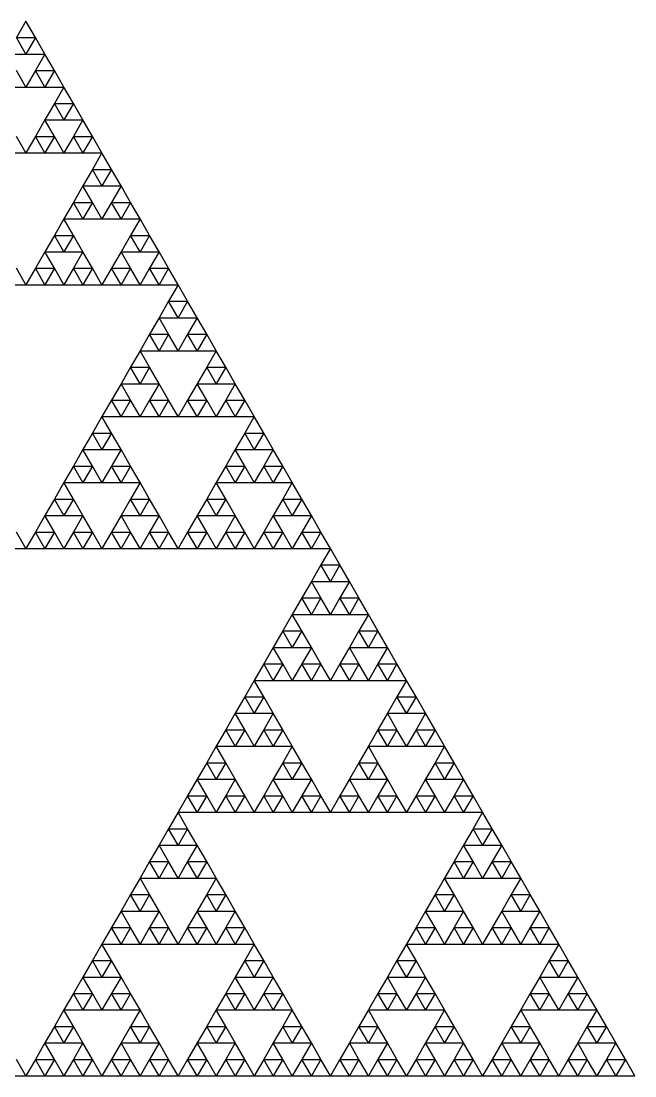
# Model space of a CAD drawing. Header units: metres. Extents: x -50 to 50, y -29 to 58.
# Drawn here: x -18.8 to -12.5, y -7.22 to 3.61 of the extents above; entities that cross this region are included whole.
import ezdxf

# ---------------------------------------------------------------- set-up
doc = ezdxf.new("R2010")
doc.units = ezdxf.units.M

msp = doc.modelspace()

# ---------------------------------------------------------------- linework, layer by layer
for p, q in [((-18.75, 3.60842), (-18.8477, 3.43928)), ((-18.6523, 3.43928), (-18.75, 3.60842)), ((-18.75, 3.27014), (-18.8477, 3.43928)), ((-18.8477, 3.43928), (-18.6523, 3.43928)), ((-18.6523, 3.43928), (-18.75, 3.27014)), ((-18.5547, 3.27014), (-18.6523, 3.43928)), ((-18.9453, 3.27014), (-18.75, 3.27014)), ((-18.75, 3.27014), (-18.5547, 3.27014)), ((-18.5547, 3.27014), (-18.6523, 3.10099)), ((-18.457, 3.10099), (-18.5547, 3.27014)), ((-18.75, 2.93185), (-18.8477, 3.10099)), ((-18.6523, 3.10099), (-18.75, 2.93185)), ((-18.5547, 2.93185), (-18.6523, 3.10099)), ((-18.6523, 3.10099), (-18.457, 3.10099)), ((-18.457, 3.10099), (-18.5547, 2.93185)), ((-18.3594, 2.93185), (-18.457, 3.10099)), ((-18.9453, 2.93185), (-18.75, 2.93185)), ((-18.75, 2.93185), (-18.5547, 2.93185)), ((-18.5547, 2.93185), (-18.3594, 2.93185)), ((-18.3594, 2.93185), (-18.457, 2.76271)), ((-18.2617, 2.76271), (-18.3594, 2.93185)), ((-18.457, 2.76271), (-18.5547, 2.59356)), ((-18.3594, 2.59356), (-18.457, 2.76271)), ((-18.457, 2.76271), (-18.2617, 2.76271)), ((-18.2617, 2.76271), (-18.3594, 2.59356)), ((-18.1641, 2.59356), (-18.2617, 2.76271)), ((-18.5547, 2.59356), (-18.6523, 2.42442)), ((-18.457, 2.42442), (-18.5547, 2.59356)), ((-18.5547, 2.59356), (-18.3594, 2.59356)), ((-18.3594, 2.59356), (-18.1641, 2.59356)), ((-18.1641, 2.59356), (-18.2617, 2.42442)), ((-18.0664, 2.42442), (-18.1641, 2.59356)), ((-18.75, 2.25527), (-18.8477, 2.42442)), ((-18.6523, 2.42442), (-18.75, 2.25527)), ((-18.5547, 2.25527), (-18.6523, 2.42442)), ((-18.6523, 2.42442), (-18.457, 2.42442)), ((-18.457, 2.42442), (-18.5547, 2.25527)), ((-18.3594, 2.25527), (-18.457, 2.42442)), ((-18.2617, 2.42442), (-18.3594, 2.25527)), ((-18.1641, 2.25527), (-18.2617, 2.42442)), ((-18.2617, 2.42442), (-18.0664, 2.42442)), ((-18.0664, 2.42442), (-18.1641, 2.25527)), ((-17.9688, 2.25527), (-18.0664, 2.42442)), ((-18.9453, 2.25527), (-18.75, 2.25527)), ((-18.75, 2.25527), (-18.5547, 2.25527)), ((-18.5547, 2.25527), (-18.3594, 2.25527)), ((-18.3594, 2.25527), (-18.1641, 2.25527)), ((-18.1641, 2.25527), (-17.9688, 2.25527)), ((-17.9688, 2.25526), (-18.0664, 2.08612)), ((-17.8711, 2.08612), (-17.9688, 2.25526)), ((-18.0664, 2.08612), (-18.1641, 1.91697)), ((-17.9688, 1.91697), (-18.0664, 2.08612)), ((-18.0664, 2.08612), (-17.8711, 2.08612)), ((-17.8711, 2.08612), (-17.9688, 1.91697)), ((-17.7734, 1.91697), (-17.8711, 2.08612)), ((-18.1641, 1.91697), (-18.2617, 1.74783)), ((-18.0664, 1.74783), (-18.1641, 1.91697)), ((-18.1641, 1.91697), (-17.9688, 1.91697)), ((-17.9688, 1.91697), (-17.7734, 1.91697)), ((-17.7734, 1.91697), (-17.8711, 1.74783)), ((-17.6758, 1.74783), (-17.7734, 1.91697)), ((-18.2617, 1.74783), (-18.3594, 1.57868)), ((-18.1641, 1.57868), (-18.2617, 1.74783)), ((-18.2617, 1.74783), (-18.0664, 1.74783)), ((-18.0664, 1.74783), (-18.1641, 1.57868)), ((-17.9688, 1.57868), (-18.0664, 1.74783)), ((-17.8711, 1.74783), (-17.9688, 1.57868)), ((-17.7734, 1.57868), (-17.8711, 1.74783)), ((-17.8711, 1.74783), (-17.6758, 1.74783)), ((-17.6758, 1.74783), (-17.7734, 1.57868)), ((-17.5781, 1.57868), (-17.6758, 1.74783)), ((-18.3594, 1.57868), (-18.457, 1.40954)), ((-18.2617, 1.40954), (-18.3594, 1.57868)), ((-18.3594, 1.57868), (-18.1641, 1.57868)), ((-18.1641, 1.57868), (-17.9688, 1.57868)), ((-17.9688, 1.57868), (-17.7734, 1.57868)), ((-17.7734, 1.57868), (-17.5781, 1.57868)), ((-17.5781, 1.57868), (-17.6758, 1.40954)), ((-17.4805, 1.40954), (-17.5781, 1.57868)), ((-18.457, 1.40954), (-18.5547, 1.2404)), ((-18.3594, 1.2404), (-18.457, 1.40954)), ((-18.457, 1.40954), (-18.2617, 1.40954)), ((-18.2617, 1.40954), (-18.3594, 1.2404)), ((-18.1641, 1.2404), (-18.2617, 1.40954)), ((-17.6758, 1.40954), (-17.7734, 1.2404)), ((-17.5781, 1.2404), (-17.6758, 1.40954)), ((-17.6758, 1.40954), (-17.4805, 1.40954)), ((-17.4805, 1.40954), (-17.5781, 1.2404)), ((-17.3828, 1.2404), (-17.4805, 1.40954)), ((-18.5547, 1.2404), (-18.6523, 1.07125)), ((-18.457, 1.07125), (-18.5547, 1.2404)), ((-18.5547, 1.2404), (-18.3594, 1.2404)), ((-18.3594, 1.2404), (-18.1641, 1.2404)), ((-18.1641, 1.2404), (-18.2617, 1.07125)), ((-18.0664, 1.07125), (-18.1641, 1.2404)), ((-17.7734, 1.2404), (-17.8711, 1.07125)), ((-17.6758, 1.07125), (-17.7734, 1.2404)), ((-17.7734, 1.2404), (-17.5781, 1.2404)), ((-17.5781, 1.2404), (-17.3828, 1.2404)), ((-17.3828, 1.2404), (-17.4805, 1.07125)), ((-17.2852, 1.07125), (-17.3828, 1.2404)), ((-18.75, 0.90211), (-18.8477, 1.07125)), ((-18.6523, 1.07125), (-18.75, 0.90211)), ((-18.5547, 0.90211), (-18.6523, 1.07125)), ((-18.6523, 1.07125), (-18.457, 1.07125)), ((-18.457, 1.07125), (-18.5547, 0.90211)), ((-18.3594, 0.90211), (-18.457, 1.07125)), ((-18.2617, 1.07125), (-18.3594, 0.90211)), ((-18.1641, 0.90211), (-18.2617, 1.07125)), ((-18.2617, 1.07125), (-18.0664, 1.07125)), ((-18.0664, 1.07125), (-18.1641, 0.90211)), ((-17.9688, 0.90211), (-18.0664, 1.07125)), ((-17.8711, 1.07125), (-17.9688, 0.90211)), ((-17.7734, 0.90211), (-17.8711, 1.07125)), ((-17.8711, 1.07125), (-17.6758, 1.07125)), ((-17.6758, 1.07125), (-17.7734, 0.90211)), ((-17.5781, 0.90211), (-17.6758, 1.07125)), ((-17.4805, 1.07125), (-17.5781, 0.90211)), ((-17.3828, 0.90211), (-17.4805, 1.07125)), ((-17.4805, 1.07125), (-17.2852, 1.07125)), ((-17.2852, 1.07125), (-17.3828, 0.90211)), ((-17.1875, 0.90211), (-17.2852, 1.07125)), ((-18.9453, 0.90211), (-18.75, 0.90211)), ((-18.75, 0.90211), (-18.5547, 0.90211)), ((-18.5547, 0.90211), (-18.3594, 0.90211)), ((-18.3594, 0.90211), (-18.1641, 0.90211)), ((-18.1641, 0.90211), (-17.9688, 0.90211)), ((-17.9688, 0.90211), (-17.7734, 0.90211)), ((-17.7734, 0.90211), (-17.5781, 0.90211)), ((-17.5781, 0.90211), (-17.3828, 0.90211)), ((-17.3828, 0.90211), (-17.1875, 0.90211)), ((-17.1875, 0.90209), (-17.2852, 0.73295)), ((-17.0898, 0.73295), (-17.1875, 0.90209)), ((-17.2852, 0.73295), (-17.3828, 0.56381)), ((-17.1875, 0.56381), (-17.2852, 0.73295)), ((-17.2852, 0.73295), (-17.0898, 0.73295)), ((-17.0898, 0.73295), (-17.1875, 0.56381)), ((-16.9922, 0.56381), (-17.0898, 0.73295)), ((-17.3828, 0.56381), (-17.4805, 0.39466)), ((-17.2852, 0.39466), (-17.3828, 0.56381)), ((-17.3828, 0.56381), (-17.1875, 0.56381)), ((-17.1875, 0.56381), (-16.9922, 0.56381)), ((-16.9922, 0.56381), (-17.0898, 0.39466)), ((-16.8945, 0.39466), (-16.9922, 0.56381)), ((-17.4805, 0.39466), (-17.5781, 0.22552)), ((-17.3828, 0.22552), (-17.4805, 0.39466)), ((-17.4805, 0.39466), (-17.2852, 0.39466)), ((-17.2852, 0.39466), (-17.3828, 0.22552)), ((-17.1875, 0.22552), (-17.2852, 0.39466)), ((-17.0898, 0.39466), (-17.1875, 0.22552)), ((-16.9922, 0.22552), (-17.0898, 0.39466)), ((-17.0898, 0.39466), (-16.8945, 0.39466)), ((-16.8945, 0.39466), (-16.9922, 0.22552)), ((-16.7969, 0.22552), (-16.8945, 0.39466)), ((-17.5781, 0.22552), (-17.6758, 0.05638)), ((-17.4805, 0.05638), (-17.5781, 0.22552)), ((-17.5781, 0.22552), (-17.3828, 0.22552)), ((-17.3828, 0.22552), (-17.1875, 0.22552)), ((-17.1875, 0.22552), (-16.9922, 0.22552)), ((-16.9922, 0.22552), (-16.7969, 0.22552)), ((-16.7969, 0.22552), (-16.8945, 0.05638)), ((-16.6992, 0.05638), (-16.7969, 0.22552)), ((-17.6758, 0.05638), (-17.7734, -0.11277)), ((-17.5781, -0.11277), (-17.6758, 0.05638)), ((-17.6758, 0.05638), (-17.4805, 0.05638)), ((-17.4805, 0.05638), (-17.5781, -0.11277)), ((-17.3828, -0.11277), (-17.4805, 0.05638)), ((-16.8945, 0.05638), (-16.9922, -0.11277)), ((-16.7969, -0.11277), (-16.8945, 0.05638)), ((-16.8945, 0.05638), (-16.6992, 0.05638)), ((-16.6992, 0.05638), (-16.7969, -0.11277)), ((-16.6016, -0.11277), (-16.6992, 0.05638)), ((-17.7734, -0.11277), (-17.8711, -0.28191)), ((-17.6758, -0.28191), (-17.7734, -0.11277)), ((-17.7734, -0.11277), (-17.5781, -0.11277)), ((-17.5781, -0.11277), (-17.3828, -0.11277)), ((-17.3828, -0.11277), (-17.4805, -0.28191)), ((-17.2852, -0.28191), (-17.3828, -0.11277)), ((-16.9922, -0.11277), (-17.0898, -0.28191)), ((-16.8945, -0.28191), (-16.9922, -0.11277)), ((-16.9922, -0.11277), (-16.7969, -0.11277)), ((-16.7969, -0.11277), (-16.6016, -0.11277)), ((-16.6016, -0.11277), (-16.6992, -0.28191)), ((-16.5039, -0.28191), (-16.6016, -0.11277)), ((-17.8711, -0.28191), (-17.9688, -0.45105)), ((-17.7734, -0.45105), (-17.8711, -0.28191)), ((-17.8711, -0.28191), (-17.6758, -0.28191)), ((-17.6758, -0.28191), (-17.7734, -0.45105)), ((-17.5781, -0.45105), (-17.6758, -0.28191)), ((-17.4805, -0.28191), (-17.5781, -0.45105)), ((-17.3828, -0.45105), (-17.4805, -0.28191)), ((-17.4805, -0.28191), (-17.2852, -0.28191)), ((-17.2852, -0.28191), (-17.3828, -0.45105)), ((-17.1875, -0.45105), (-17.2852, -0.28191)), ((-17.0898, -0.28191), (-17.1875, -0.45105)), ((-16.9922, -0.45105), (-17.0898, -0.28191)), ((-17.0898, -0.28191), (-16.8945, -0.28191)), ((-16.8945, -0.28191), (-16.9922, -0.45105)), ((-16.7969, -0.45105), (-16.8945, -0.28191)), ((-16.6992, -0.28191), (-16.7969, -0.45105)), ((-16.6016, -0.45105), (-16.6992, -0.28191)), ((-16.6992, -0.28191), (-16.5039, -0.28191)), ((-16.5039, -0.28191), (-16.6016, -0.45105)), ((-16.4062, -0.45105), (-16.5039, -0.28191)), ((-17.9688, -0.45107), (-18.0664, -0.62021)), ((-17.9688, -0.45105), (-17.7734, -0.45105)), ((-17.8711, -0.62021), (-17.9688, -0.45107)), ((-17.7734, -0.45105), (-17.5781, -0.45105)), ((-17.5781, -0.45105), (-17.3828, -0.45105)), ((-17.3828, -0.45105), (-17.1875, -0.45105)), ((-17.1875, -0.45105), (-16.9922, -0.45105)), ((-16.9922, -0.45105), (-16.7969, -0.45105)), ((-16.7969, -0.45105), (-16.6016, -0.45105)), ((-16.6016, -0.45105), (-16.4062, -0.45105)), ((-16.4062, -0.45107), (-16.5039, -0.62021)), ((-16.3086, -0.62021), (-16.4062, -0.45107)), ((-18.0664, -0.62021), (-18.1641, -0.78936)), ((-17.9688, -0.78936), (-18.0664, -0.62021)), ((-18.0664, -0.62021), (-17.8711, -0.62021)), ((-17.8711, -0.62021), (-17.9688, -0.78936)), ((-17.7734, -0.78936), (-17.8711, -0.62021)), ((-16.5039, -0.62021), (-16.6016, -0.78936)), ((-16.4062, -0.78936), (-16.5039, -0.62021)), ((-16.5039, -0.62021), (-16.3086, -0.62021)), ((-16.3086, -0.62021), (-16.4062, -0.78936)), ((-16.2109, -0.78936), (-16.3086, -0.62021)), ((-18.1641, -0.78936), (-18.2617, -0.9585)), ((-18.0664, -0.9585), (-18.1641, -0.78936)), ((-18.1641, -0.78936), (-17.9688, -0.78936)), ((-17.9688, -0.78936), (-17.7734, -0.78936)), ((-17.7734, -0.78936), (-17.8711, -0.9585)), ((-17.6758, -0.9585), (-17.7734, -0.78936)), ((-16.6016, -0.78936), (-16.6992, -0.9585)), ((-16.5039, -0.9585), (-16.6016, -0.78936)), ((-16.6016, -0.78936), (-16.4062, -0.78936)), ((-16.4062, -0.78936), (-16.2109, -0.78936)), ((-16.2109, -0.78936), (-16.3086, -0.9585)), ((-16.1133, -0.9585), (-16.2109, -0.78936)), ((-18.2617, -0.9585), (-18.3594, -1.12765)), ((-18.1641, -1.12765), (-18.2617, -0.9585)), ((-18.2617, -0.9585), (-18.0664, -0.9585)), ((-18.0664, -0.9585), (-18.1641, -1.12765)), ((-17.9688, -1.12765), (-18.0664, -0.9585)), ((-17.8711, -0.9585), (-17.9688, -1.12765)), ((-17.7734, -1.12765), (-17.8711, -0.9585)), ((-17.8711, -0.9585), (-17.6758, -0.9585)), ((-17.6758, -0.9585), (-17.7734, -1.12765)), ((-17.5781, -1.12765), (-17.6758, -0.9585)), ((-16.6992, -0.9585), (-16.7969, -1.12765)), ((-16.6016, -1.12765), (-16.6992, -0.9585)), ((-16.6992, -0.9585), (-16.5039, -0.9585)), ((-16.5039, -0.9585), (-16.6016, -1.12765)), ((-16.4062, -1.12765), (-16.5039, -0.9585)), ((-16.3086, -0.9585), (-16.4062, -1.12765)), ((-16.2109, -1.12765), (-16.3086, -0.9585)), ((-16.3086, -0.9585), (-16.1133, -0.9585)), ((-16.1133, -0.9585), (-16.2109, -1.12765)), ((-16.0156, -1.12765), (-16.1133, -0.9585)), ((-18.3594, -1.12765), (-18.457, -1.29679)), ((-18.2617, -1.29679), (-18.3594, -1.12765)), ((-18.3594, -1.12765), (-18.1641, -1.12765)), ((-18.1641, -1.12765), (-17.9688, -1.12765)), ((-17.9688, -1.12765), (-17.7734, -1.12765)), ((-17.7734, -1.12765), (-17.5781, -1.12765)), ((-17.5781, -1.12765), (-17.6758, -1.29679)), ((-17.4805, -1.29679), (-17.5781, -1.12765)), ((-16.7969, -1.12765), (-16.8945, -1.29679)), ((-16.6992, -1.29679), (-16.7969, -1.12765)), ((-16.7969, -1.12765), (-16.6016, -1.12765)), ((-16.6016, -1.12765), (-16.4062, -1.12765)), ((-16.4062, -1.12765), (-16.2109, -1.12765)), ((-16.2109, -1.12765), (-16.0156, -1.12765)), ((-16.0156, -1.12765), (-16.1133, -1.29679)), ((-15.918, -1.29679), (-16.0156, -1.12765)), ((-18.457, -1.29679), (-18.5547, -1.46593)), ((-18.3594, -1.46593), (-18.457, -1.29679)), ((-18.457, -1.29679), (-18.2617, -1.29679)), ((-18.2617, -1.29679), (-18.3594, -1.46593)), ((-18.1641, -1.46593), (-18.2617, -1.29679)), ((-17.6758, -1.29679), (-17.7734, -1.46593)), ((-17.5781, -1.46593), (-17.6758, -1.29679)), ((-17.6758, -1.29679), (-17.4805, -1.29679)), ((-17.4805, -1.29679), (-17.5781, -1.46593)), ((-17.3828, -1.46593), (-17.4805, -1.29679)), ((-16.8945, -1.29679), (-16.9922, -1.46593)), ((-16.7969, -1.46593), (-16.8945, -1.29679)), ((-16.8945, -1.29679), (-16.6992, -1.29679)), ((-16.6992, -1.29679), (-16.7969, -1.46593)), ((-16.6016, -1.46593), (-16.6992, -1.29679)), ((-16.1133, -1.29679), (-16.2109, -1.46593)), ((-16.0156, -1.46593), (-16.1133, -1.29679)), ((-16.1133, -1.29679), (-15.918, -1.29679)), ((-15.918, -1.29679), (-16.0156, -1.46593)), ((-15.8203, -1.46593), (-15.918, -1.29679)), ((-18.5547, -1.46593), (-18.6523, -1.63508)), ((-18.457, -1.63508), (-18.5547, -1.46593)), ((-18.5547, -1.46593), (-18.3594, -1.46593)), ((-18.3594, -1.46593), (-18.1641, -1.46593)), ((-18.1641, -1.46593), (-18.2617, -1.63508)), ((-18.0664, -1.63508), (-18.1641, -1.46593)), ((-17.7734, -1.46593), (-17.8711, -1.63508)), ((-17.6758, -1.63508), (-17.7734, -1.46593)), ((-17.7734, -1.46593), (-17.5781, -1.46593)), ((-17.5781, -1.46593), (-17.3828, -1.46593)), ((-17.3828, -1.46593), (-17.4805, -1.63508)), ((-17.2852, -1.63508), (-17.3828, -1.46593)), ((-16.9922, -1.46593), (-17.0898, -1.63508)), ((-16.8945, -1.63508), (-16.9922, -1.46593)), ((-16.9922, -1.46593), (-16.7969, -1.46593)), ((-16.7969, -1.46593), (-16.6016, -1.46593)), ((-16.6016, -1.46593), (-16.6992, -1.63508)), ((-16.5039, -1.63508), (-16.6016, -1.46593)), ((-16.2109, -1.46593), (-16.3086, -1.63508)), ((-16.1133, -1.63508), (-16.2109, -1.46593)), ((-16.2109, -1.46593), (-16.0156, -1.46593)), ((-16.0156, -1.46593), (-15.8203, -1.46593)), ((-15.8203, -1.46593), (-15.918, -1.63508)), ((-15.7227, -1.63508), (-15.8203, -1.46593)), ((-18.75, -1.80422), (-18.8477, -1.63508)), ((-18.6523, -1.63508), (-18.75, -1.80422)), ((-18.5547, -1.80422), (-18.6523, -1.63508)), ((-18.6523, -1.63508), (-18.457, -1.63508)), ((-18.457, -1.63508), (-18.5547, -1.80422)), ((-18.3594, -1.80422), (-18.457, -1.63508)), ((-18.2617, -1.63508), (-18.3594, -1.80422)), ((-18.1641, -1.80422), (-18.2617, -1.63508)), ((-18.2617, -1.63508), (-18.0664, -1.63508)), ((-18.0664, -1.63508), (-18.1641, -1.80422)), ((-17.9688, -1.80422), (-18.0664, -1.63508)), ((-17.8711, -1.63508), (-17.9688, -1.80422)), ((-17.7734, -1.80422), (-17.8711, -1.63508)), ((-17.8711, -1.63508), (-17.6758, -1.63508)), ((-17.6758, -1.63508), (-17.7734, -1.80422)), ((-17.5781, -1.80422), (-17.6758, -1.63508)), ((-17.4805, -1.63508), (-17.5781, -1.80422)), ((-17.3828, -1.80422), (-17.4805, -1.63508)), ((-17.4805, -1.63508), (-17.2852, -1.63508)), ((-17.2852, -1.63508), (-17.3828, -1.80422)), ((-17.1875, -1.80422), (-17.2852, -1.63508)), ((-17.0898, -1.63508), (-17.1875, -1.80422)), ((-16.9922, -1.80422), (-17.0898, -1.63508)), ((-17.0898, -1.63508), (-16.8945, -1.63508)), ((-16.8945, -1.63508), (-16.9922, -1.80422)), ((-16.7969, -1.80422), (-16.8945, -1.63508)), ((-16.6992, -1.63508), (-16.7969, -1.80422)), ((-16.6016, -1.80422), (-16.6992, -1.63508)), ((-16.6992, -1.63508), (-16.5039, -1.63508)), ((-16.5039, -1.63508), (-16.6016, -1.80422)), ((-16.4062, -1.80422), (-16.5039, -1.63508)), ((-16.3086, -1.63508), (-16.4062, -1.80422)), ((-16.2109, -1.80422), (-16.3086, -1.63508)), ((-16.3086, -1.63508), (-16.1133, -1.63508)), ((-16.1133, -1.63508), (-16.2109, -1.80422)), ((-16.0156, -1.80422), (-16.1133, -1.63508)), ((-15.918, -1.63508), (-16.0156, -1.80422)), ((-15.8203, -1.80422), (-15.918, -1.63508)), ((-15.918, -1.63508), (-15.7227, -1.63508)), ((-15.7227, -1.63508), (-15.8203, -1.80422)), ((-15.625, -1.80422), (-15.7227, -1.63508)), ((-18.9453, -1.80422), (-18.75, -1.80422)), ((-18.75, -1.80422), (-18.5547, -1.80422)), ((-18.5547, -1.80422), (-18.3594, -1.80422)), ((-18.3594, -1.80422), (-18.1641, -1.80422)), ((-18.1641, -1.80422), (-17.9688, -1.80422)), ((-17.9688, -1.80422), (-17.7734, -1.80422)), ((-17.7734, -1.80422), (-17.5781, -1.80422)), ((-17.5781, -1.80422), (-17.3828, -1.80422)), ((-17.3828, -1.80422), (-17.1875, -1.80422)), ((-17.1875, -1.80422), (-16.9922, -1.80422)), ((-16.9922, -1.80422), (-16.7969, -1.80422)), ((-16.7969, -1.80422), (-16.6016, -1.80422)), ((-16.6016, -1.80422), (-16.4062, -1.80422)), ((-16.4062, -1.80422), (-16.2109, -1.80422)), ((-16.2109, -1.80422), (-16.0156, -1.80422)), ((-16.0156, -1.80422), (-15.8203, -1.80422)), ((-15.8203, -1.80422), (-15.625, -1.80422)), ((-15.625, -1.80424), (-15.7227, -1.97338)), ((-15.5273, -1.97338), (-15.625, -1.80424)), ((-15.7227, -1.97338), (-15.8203, -2.14252)), ((-15.625, -2.14252), (-15.7227, -1.97338)), ((-15.7227, -1.97338), (-15.5273, -1.97338)), ((-15.5273, -1.97338), (-15.625, -2.14252)), ((-15.4297, -2.14252), (-15.5273, -1.97338)), ((-15.8203, -2.14252), (-15.918, -2.31167)), ((-15.7227, -2.31167), (-15.8203, -2.14252)), ((-15.8203, -2.14252), (-15.625, -2.14252)), ((-15.625, -2.14252), (-15.4297, -2.14252)), ((-15.4297, -2.14252), (-15.5273, -2.31167)), ((-15.332, -2.31167), (-15.4297, -2.14252)), ((-15.918, -2.31167), (-16.0156, -2.48081)), ((-15.8203, -2.48081), (-15.918, -2.31167)), ((-15.918, -2.31167), (-15.7227, -2.31167)), ((-15.7227, -2.31167), (-15.8203, -2.48081)), ((-15.625, -2.48081), (-15.7227, -2.31167)), ((-15.5273, -2.31167), (-15.625, -2.48081)), ((-15.4297, -2.48081), (-15.5273, -2.31167)), ((-15.5273, -2.31167), (-15.332, -2.31167)), ((-15.332, -2.31167), (-15.4297, -2.48081)), ((-15.2344, -2.48081), (-15.332, -2.31167)), ((-16.0156, -2.48081), (-16.1133, -2.64995)), ((-15.918, -2.64995), (-16.0156, -2.48081)), ((-16.0156, -2.48081), (-15.8203, -2.48081)), ((-15.8203, -2.48081), (-15.625, -2.48081)), ((-15.625, -2.48081), (-15.4297, -2.48081)), ((-15.4297, -2.48081), (-15.2344, -2.48081)), ((-15.2344, -2.48081), (-15.332, -2.64995)), ((-15.1367, -2.64995), (-15.2344, -2.48081)), ((-16.1133, -2.64995), (-16.2109, -2.8191)), ((-16.0156, -2.8191), (-16.1133, -2.64995)), ((-16.1133, -2.64995), (-15.918, -2.64995)), ((-15.918, -2.64995), (-16.0156, -2.8191)), ((-15.8203, -2.8191), (-15.918, -2.64995)), ((-15.332, -2.64995), (-15.4297, -2.8191)), ((-15.2344, -2.8191), (-15.332, -2.64995)), ((-15.332, -2.64995), (-15.1367, -2.64995)), ((-15.1367, -2.64995), (-15.2344, -2.8191)), ((-15.0391, -2.8191), (-15.1367, -2.64995)), ((-16.2109, -2.8191), (-16.3086, -2.98824)), ((-16.1133, -2.98824), (-16.2109, -2.8191)), ((-16.2109, -2.8191), (-16.0156, -2.8191)), ((-16.0156, -2.8191), (-15.8203, -2.8191)), ((-15.8203, -2.8191), (-15.918, -2.98824)), ((-15.7227, -2.98824), (-15.8203, -2.8191)), ((-15.4297, -2.8191), (-15.5273, -2.98824)), ((-15.332, -2.98824), (-15.4297, -2.8191)), ((-15.4297, -2.8191), (-15.2344, -2.8191)), ((-15.2344, -2.8191), (-15.0391, -2.8191)), ((-15.0391, -2.8191), (-15.1367, -2.98824)), ((-14.9414, -2.98824), (-15.0391, -2.8191)), ((-16.3086, -2.98824), (-16.4062, -3.15738)), ((-16.2109, -3.15738), (-16.3086, -2.98824)), ((-16.3086, -2.98824), (-16.1133, -2.98824)), ((-16.1133, -2.98824), (-16.2109, -3.15738)), ((-16.0156, -3.15738), (-16.1133, -2.98824)), ((-15.918, -2.98824), (-16.0156, -3.15738)), ((-15.8203, -3.15738), (-15.918, -2.98824)), ((-15.918, -2.98824), (-15.7227, -2.98824)), ((-15.7227, -2.98824), (-15.8203, -3.15738)), ((-15.625, -3.15738), (-15.7227, -2.98824)), ((-15.5273, -2.98824), (-15.625, -3.15738)), ((-15.4297, -3.15738), (-15.5273, -2.98824)), ((-15.5273, -2.98824), (-15.332, -2.98824)), ((-15.332, -2.98824), (-15.4297, -3.15738)), ((-15.2344, -3.15738), (-15.332, -2.98824)), ((-15.1367, -2.98824), (-15.2344, -3.15738)), ((-15.0391, -3.15738), (-15.1367, -2.98824)), ((-15.1367, -2.98824), (-14.9414, -2.98824)), ((-14.9414, -2.98824), (-15.0391, -3.15738)), ((-14.8438, -3.15738), (-14.9414, -2.98824)), ((-16.4062, -3.1574), (-16.5039, -3.32654)), ((-16.4062, -3.15738), (-16.2109, -3.15738)), ((-16.3086, -3.32654), (-16.4062, -3.1574)), ((-16.2109, -3.15738), (-16.0156, -3.15738)), ((-16.0156, -3.15738), (-15.8203, -3.15738)), ((-15.8203, -3.15738), (-15.625, -3.15738)), ((-15.625, -3.15738), (-15.4297, -3.15738)), ((-15.4297, -3.15738), (-15.2344, -3.15738)), ((-15.2344, -3.15738), (-15.0391, -3.15738)), ((-15.0391, -3.15738), (-14.8438, -3.15738)), ((-14.8438, -3.1574), (-14.9414, -3.32654)), ((-14.7461, -3.32654), (-14.8438, -3.1574)), ((-16.5039, -3.32654), (-16.6016, -3.49569)), ((-16.4062, -3.49569), (-16.5039, -3.32654)), ((-16.5039, -3.32654), (-16.3086, -3.32654)), ((-16.3086, -3.32654), (-16.4062, -3.49569)), ((-16.2109, -3.49569), (-16.3086, -3.32654)), ((-14.9414, -3.32654), (-15.0391, -3.49569)), ((-14.8438, -3.49569), (-14.9414, -3.32654)), ((-14.9414, -3.32654), (-14.7461, -3.32654)), ((-14.7461, -3.32654), (-14.8438, -3.49569)), ((-14.6484, -3.49569), (-14.7461, -3.32654)), ((-16.6016, -3.49569), (-16.6992, -3.66483)), ((-16.5039, -3.66483), (-16.6016, -3.49569)), ((-16.6016, -3.49569), (-16.4062, -3.49569)), ((-16.4062, -3.49569), (-16.2109, -3.49569)), ((-16.2109, -3.49569), (-16.3086, -3.66483)), ((-16.1133, -3.66483), (-16.2109, -3.49569)), ((-15.0391, -3.49569), (-15.1367, -3.66483)), ((-14.9414, -3.66483), (-15.0391, -3.49569)), ((-15.0391, -3.49569), (-14.8438, -3.49569)), ((-14.8438, -3.49569), (-14.6484, -3.49569)), ((-14.6484, -3.49569), (-14.7461, -3.66483)), ((-14.5508, -3.66483), (-14.6484, -3.49569)), ((-16.6992, -3.66483), (-16.7969, -3.83397)), ((-16.6016, -3.83397), (-16.6992, -3.66483)), ((-16.6992, -3.66483), (-16.5039, -3.66483)), ((-16.5039, -3.66483), (-16.6016, -3.83397)), ((-16.4062, -3.83397), (-16.5039, -3.66483)), ((-16.3086, -3.66483), (-16.4062, -3.83397)), ((-16.2109, -3.83397), (-16.3086, -3.66483)), ((-16.3086, -3.66483), (-16.1133, -3.66483)), ((-16.1133, -3.66483), (-16.2109, -3.83397)), ((-16.0156, -3.83397), (-16.1133, -3.66483)), ((-15.1367, -3.66483), (-15.2344, -3.83397)), ((-15.0391, -3.83397), (-15.1367, -3.66483)), ((-15.1367, -3.66483), (-14.9414, -3.66483)), ((-14.9414, -3.66483), (-15.0391, -3.83397)), ((-14.8438, -3.83397), (-14.9414, -3.66483)), ((-14.7461, -3.66483), (-14.8438, -3.83397)), ((-14.6484, -3.83397), (-14.7461, -3.66483)), ((-14.7461, -3.66483), (-14.5508, -3.66483)), ((-14.5508, -3.66483), (-14.6484, -3.83397)), ((-14.4531, -3.83397), (-14.5508, -3.66483)), ((-16.7969, -3.83397), (-16.8945, -4.00312)), ((-16.6992, -4.00312), (-16.7969, -3.83397)), ((-16.7969, -3.83397), (-16.6016, -3.83397)), ((-16.6016, -3.83397), (-16.4062, -3.83397)), ((-16.4062, -3.83397), (-16.2109, -3.83397)), ((-16.2109, -3.83397), (-16.0156, -3.83397)), ((-16.0156, -3.83397), (-16.1133, -4.00312)), ((-15.918, -4.00312), (-16.0156, -3.83397)), ((-15.2344, -3.83397), (-15.332, -4.00312)), ((-15.1367, -4.00312), (-15.2344, -3.83397)), ((-15.2344, -3.83397), (-15.0391, -3.83397)), ((-15.0391, -3.83397), (-14.8438, -3.83397)), ((-14.8438, -3.83397), (-14.6484, -3.83397)), ((-14.6484, -3.83397), (-14.4531, -3.83397)), ((-14.4531, -3.83397), (-14.5508, -4.00312)), ((-14.3555, -4.00312), (-14.4531, -3.83397)), ((-16.8945, -4.00312), (-16.9922, -4.17226)), ((-16.7969, -4.17226), (-16.8945, -4.00312)), ((-16.8945, -4.00312), (-16.6992, -4.00312)), ((-16.6992, -4.00312), (-16.7969, -4.17226)), ((-16.6016, -4.17226), (-16.6992, -4.00312)), ((-16.1133, -4.00312), (-16.2109, -4.17226)), ((-16.0156, -4.17226), (-16.1133, -4.00312)), ((-16.1133, -4.00312), (-15.918, -4.00312)), ((-15.918, -4.00312), (-16.0156, -4.17226)), ((-15.8203, -4.17226), (-15.918, -4.00312)), ((-15.332, -4.00312), (-15.4297, -4.17226)), ((-15.2344, -4.17226), (-15.332, -4.00312)), ((-15.332, -4.00312), (-15.1367, -4.00312)), ((-15.1367, -4.00312), (-15.2344, -4.17226)), ((-15.0391, -4.17226), (-15.1367, -4.00312)), ((-14.5508, -4.00312), (-14.6484, -4.17226)), ((-14.4531, -4.17226), (-14.5508, -4.00312)), ((-14.5508, -4.00312), (-14.3555, -4.00312)), ((-14.3555, -4.00312), (-14.4531, -4.17226)), ((-14.2578, -4.17226), (-14.3555, -4.00312)), ((-16.9922, -4.17226), (-17.0898, -4.34141)), ((-16.8945, -4.34141), (-16.9922, -4.17226)), ((-16.9922, -4.17226), (-16.7969, -4.17226)), ((-16.7969, -4.17226), (-16.6016, -4.17226)), ((-16.6016, -4.17226), (-16.6992, -4.34141)), ((-16.5039, -4.34141), (-16.6016, -4.17226)), ((-16.2109, -4.17226), (-16.3086, -4.34141)), ((-16.1133, -4.34141), (-16.2109, -4.17226)), ((-16.2109, -4.17226), (-16.0156, -4.17226)), ((-16.0156, -4.17226), (-15.8203, -4.17226)), ((-15.8203, -4.17226), (-15.918, -4.34141)), ((-15.7227, -4.34141), (-15.8203, -4.17226)), ((-15.4297, -4.17226), (-15.5273, -4.34141)), ((-15.332, -4.34141), (-15.4297, -4.17226)), ((-15.4297, -4.17226), (-15.2344, -4.17226)), ((-15.2344, -4.17226), (-15.0391, -4.17226)), ((-15.0391, -4.17226), (-15.1367, -4.34141)), ((-14.9414, -4.34141), (-15.0391, -4.17226)), ((-14.6484, -4.17226), (-14.7461, -4.34141)), ((-14.5508, -4.34141), (-14.6484, -4.17226)), ((-14.6484, -4.17226), (-14.4531, -4.17226)), ((-14.4531, -4.17226), (-14.2578, -4.17226)), ((-14.2578, -4.17226), (-14.3555, -4.34141)), ((-14.1602, -4.34141), (-14.2578, -4.17226)), ((-17.0898, -4.34141), (-17.1875, -4.51055)), ((-16.9922, -4.51055), (-17.0898, -4.34141)), ((-17.0898, -4.34141), (-16.8945, -4.34141)), ((-16.8945, -4.34141), (-16.9922, -4.51055)), ((-16.7969, -4.51055), (-16.8945, -4.34141)), ((-16.6992, -4.34141), (-16.7969, -4.51055)), ((-16.6016, -4.51055), (-16.6992, -4.34141)), ((-16.6992, -4.34141), (-16.5039, -4.34141)), ((-16.5039, -4.34141), (-16.6016, -4.51055)), ((-16.4062, -4.51055), (-16.5039, -4.34141)), ((-16.3086, -4.34141), (-16.4062, -4.51055)), ((-16.2109, -4.51055), (-16.3086, -4.34141)), ((-16.3086, -4.34141), (-16.1133, -4.34141)), ((-16.1133, -4.34141), (-16.2109, -4.51055)), ((-16.0156, -4.51055), (-16.1133, -4.34141)), ((-15.918, -4.34141), (-16.0156, -4.51055)), ((-15.8203, -4.51055), (-15.918, -4.34141)), ((-15.918, -4.34141), (-15.7227, -4.34141)), ((-15.7227, -4.34141), (-15.8203, -4.51055)), ((-15.625, -4.51055), (-15.7227, -4.34141)), ((-15.5273, -4.34141), (-15.625, -4.51055)), ((-15.4297, -4.51055), (-15.5273, -4.34141)), ((-15.5273, -4.34141), (-15.332, -4.34141)), ((-15.332, -4.34141), (-15.4297, -4.51055)), ((-15.2344, -4.51055), (-15.332, -4.34141)), ((-15.1367, -4.34141), (-15.2344, -4.51055)), ((-15.0391, -4.51055), (-15.1367, -4.34141)), ((-15.1367, -4.34141), (-14.9414, -4.34141)), ((-14.9414, -4.34141), (-15.0391, -4.51055)), ((-14.8438, -4.51055), (-14.9414, -4.34141)), ((-14.7461, -4.34141), (-14.8438, -4.51055)), ((-14.6484, -4.51055), (-14.7461, -4.34141)), ((-14.7461, -4.34141), (-14.5508, -4.34141)), ((-14.5508, -4.34141), (-14.6484, -4.51055)), ((-14.4531, -4.51055), (-14.5508, -4.34141)), ((-14.3555, -4.34141), (-14.4531, -4.51055)), ((-14.2578, -4.51055), (-14.3555, -4.34141)), ((-14.3555, -4.34141), (-14.1602, -4.34141)), ((-14.1602, -4.34141), (-14.2578, -4.51055)), ((-14.0625, -4.51055), (-14.1602, -4.34141)), ((-17.1875, -4.51056), (-17.2852, -4.67971)), ((-17.1875, -4.51055), (-16.9922, -4.51055)), ((-17.0898, -4.67971), (-17.1875, -4.51056)), ((-16.9922, -4.51055), (-16.7969, -4.51055)), ((-16.7969, -4.51055), (-16.6016, -4.51055)), ((-16.6016, -4.51055), (-16.4062, -4.51055)), ((-16.4062, -4.51055), (-16.2109, -4.51055)), ((-16.2109, -4.51055), (-16.0156, -4.51055)), ((-16.0156, -4.51055), (-15.8203, -4.51055)), ((-15.8203, -4.51055), (-15.625, -4.51055)), ((-15.625, -4.51055), (-15.4297, -4.51055)), ((-15.4297, -4.51055), (-15.2344, -4.51055)), ((-15.2344, -4.51055), (-15.0391, -4.51055)), ((-15.0391, -4.51055), (-14.8438, -4.51055)), ((-14.8438, -4.51055), (-14.6484, -4.51055)), ((-14.6484, -4.51055), (-14.4531, -4.51055)), ((-14.4531, -4.51055), (-14.2578, -4.51055)), ((-14.2578, -4.51055), (-14.0625, -4.51055)), ((-14.0625, -4.51056), (-14.1602, -4.67971)), ((-13.9648, -4.67971), (-14.0625, -4.51056)), ((-17.2852, -4.67971), (-17.3828, -4.84885)), ((-17.1875, -4.84885), (-17.2852, -4.67971)), ((-17.2852, -4.67971), (-17.0898, -4.67971)), ((-17.0898, -4.67971), (-17.1875, -4.84885)), ((-16.9922, -4.84885), (-17.0898, -4.67971)), ((-14.1602, -4.67971), (-14.2578, -4.84885)), ((-14.0625, -4.84885), (-14.1602, -4.67971)), ((-14.1602, -4.67971), (-13.9648, -4.67971)), ((-13.9648, -4.67971), (-14.0625, -4.84885)), ((-13.8672, -4.84885), (-13.9648, -4.67971)), ((-17.3828, -4.84885), (-17.4805, -5.018)), ((-17.2852, -5.018), (-17.3828, -4.84885)), ((-17.3828, -4.84885), (-17.1875, -4.84885)), ((-17.1875, -4.84885), (-16.9922, -4.84885)), ((-16.9922, -4.84885), (-17.0898, -5.018)), ((-16.8945, -5.018), (-16.9922, -4.84885)), ((-14.2578, -4.84885), (-14.3555, -5.018)), ((-14.1602, -5.018), (-14.2578, -4.84885)), ((-14.2578, -4.84885), (-14.0625, -4.84885)), ((-14.0625, -4.84885), (-13.8672, -4.84885)), ((-13.8672, -4.84885), (-13.9648, -5.018)), ((-13.7695, -5.018), (-13.8672, -4.84885)), ((-17.4805, -5.018), (-17.5781, -5.18714)), ((-17.3828, -5.18714), (-17.4805, -5.018)), ((-17.4805, -5.018), (-17.2852, -5.018)), ((-17.2852, -5.018), (-17.3828, -5.18714)), ((-17.1875, -5.18714), (-17.2852, -5.018)), ((-17.0898, -5.018), (-17.1875, -5.18714)), ((-16.9922, -5.18714), (-17.0898, -5.018)), ((-17.0898, -5.018), (-16.8945, -5.018)), ((-16.8945, -5.018), (-16.9922, -5.18714)), ((-16.7969, -5.18714), (-16.8945, -5.018)), ((-14.3555, -5.018), (-14.4531, -5.18714)), ((-14.2578, -5.18714), (-14.3555, -5.018)), ((-14.3555, -5.018), (-14.1602, -5.018)), ((-14.1602, -5.018), (-14.2578, -5.18714)), ((-14.0625, -5.18714), (-14.1602, -5.018)), ((-13.9648, -5.018), (-14.0625, -5.18714)), ((-13.8672, -5.18714), (-13.9648, -5.018)), ((-13.9648, -5.018), (-13.7695, -5.018)), ((-13.7695, -5.018), (-13.8672, -5.18714)), ((-13.6719, -5.18714), (-13.7695, -5.018)), ((-17.5781, -5.18714), (-17.6758, -5.35628)), ((-17.4805, -5.35628), (-17.5781, -5.18714)), ((-17.5781, -5.18714), (-17.3828, -5.18714)), ((-17.3828, -5.18714), (-17.1875, -5.18714)), ((-17.1875, -5.18714), (-16.9922, -5.18714)), ((-16.9922, -5.18714), (-16.7969, -5.18714)), ((-16.7969, -5.18714), (-16.8945, -5.35628)), ((-16.6992, -5.35628), (-16.7969, -5.18714)), ((-14.4531, -5.18714), (-14.5508, -5.35628)), ((-14.3555, -5.35628), (-14.4531, -5.18714)), ((-14.4531, -5.18714), (-14.2578, -5.18714)), ((-14.2578, -5.18714), (-14.0625, -5.18714)), ((-14.0625, -5.18714), (-13.8672, -5.18714)), ((-13.8672, -5.18714), (-13.6719, -5.18714)), ((-13.6719, -5.18714), (-13.7695, -5.35628)), ((-13.5742, -5.35628), (-13.6719, -5.18714)), ((-17.6758, -5.35628), (-17.7734, -5.52543)), ((-17.5781, -5.52543), (-17.6758, -5.35628)), ((-17.6758, -5.35628), (-17.4805, -5.35628)), ((-17.4805, -5.35628), (-17.5781, -5.52543)), ((-17.3828, -5.52543), (-17.4805, -5.35628)), ((-16.8945, -5.35628), (-16.9922, -5.52543)), ((-16.7969, -5.52543), (-16.8945, -5.35628)), ((-16.8945, -5.35628), (-16.6992, -5.35628)), ((-16.6992, -5.35628), (-16.7969, -5.52543)), ((-16.6016, -5.52543), (-16.6992, -5.35628)), ((-14.5508, -5.35628), (-14.6484, -5.52543)), ((-14.4531, -5.52543), (-14.5508, -5.35628)), ((-14.5508, -5.35628), (-14.3555, -5.35628)), ((-14.3555, -5.35628), (-14.4531, -5.52543)), ((-14.2578, -5.52543), (-14.3555, -5.35628)), ((-13.7695, -5.35628), (-13.8672, -5.52543)), ((-13.6719, -5.52543), (-13.7695, -5.35628)), ((-13.7695, -5.35628), (-13.5742, -5.35628)), ((-13.5742, -5.35628), (-13.6719, -5.52543)), ((-13.4766, -5.52543), (-13.5742, -5.35628)), ((-17.7734, -5.52543), (-17.8711, -5.69457)), ((-17.6758, -5.69457), (-17.7734, -5.52543)), ((-17.7734, -5.52543), (-17.5781, -5.52543)), ((-17.5781, -5.52543), (-17.3828, -5.52543)), ((-17.3828, -5.52543), (-17.4805, -5.69457)), ((-17.2852, -5.69457), (-17.3828, -5.52543)), ((-16.9922, -5.52543), (-17.0898, -5.69457)), ((-16.8945, -5.69457), (-16.9922, -5.52543)), ((-16.9922, -5.52543), (-16.7969, -5.52543)), ((-16.7969, -5.52543), (-16.6016, -5.52543)), ((-16.6016, -5.52543), (-16.6992, -5.69457)), ((-16.5039, -5.69457), (-16.6016, -5.52543)), ((-14.6484, -5.52543), (-14.7461, -5.69457)), ((-14.5508, -5.69457), (-14.6484, -5.52543)), ((-14.6484, -5.52543), (-14.4531, -5.52543)), ((-14.4531, -5.52543), (-14.2578, -5.52543)), ((-14.2578, -5.52543), (-14.3555, -5.69457)), ((-14.1602, -5.69457), (-14.2578, -5.52543)), ((-13.8672, -5.52543), (-13.9648, -5.69457)), ((-13.7695, -5.69457), (-13.8672, -5.52543)), ((-13.8672, -5.52543), (-13.6719, -5.52543)), ((-13.6719, -5.52543), (-13.4766, -5.52543)), ((-13.4766, -5.52543), (-13.5742, -5.69457)), ((-13.3789, -5.69457), (-13.4766, -5.52543)), ((-17.8711, -5.69457), (-17.9688, -5.86371)), ((-17.7734, -5.86371), (-17.8711, -5.69457)), ((-17.8711, -5.69457), (-17.6758, -5.69457)), ((-17.6758, -5.69457), (-17.7734, -5.86371)), ((-17.5781, -5.86371), (-17.6758, -5.69457)), ((-17.4805, -5.69457), (-17.5781, -5.86371)), ((-17.3828, -5.86371), (-17.4805, -5.69457)), ((-17.4805, -5.69457), (-17.2852, -5.69457)), ((-17.2852, -5.69457), (-17.3828, -5.86371)), ((-17.1875, -5.86371), (-17.2852, -5.69457)), ((-17.0898, -5.69457), (-17.1875, -5.86371)), ((-16.9922, -5.86371), (-17.0898, -5.69457)), ((-17.0898, -5.69457), (-16.8945, -5.69457)), ((-16.8945, -5.69457), (-16.9922, -5.86371)), ((-16.7969, -5.86371), (-16.8945, -5.69457)), ((-16.6992, -5.69457), (-16.7969, -5.86371)), ((-16.6016, -5.86371), (-16.6992, -5.69457)), ((-16.6992, -5.69457), (-16.5039, -5.69457)), ((-16.5039, -5.69457), (-16.6016, -5.86371)), ((-16.4062, -5.86371), (-16.5039, -5.69457)), ((-14.7461, -5.69457), (-14.8438, -5.86371)), ((-14.6484, -5.86371), (-14.7461, -5.69457)), ((-14.7461, -5.69457), (-14.5508, -5.69457)), ((-14.5508, -5.69457), (-14.6484, -5.86371)), ((-14.4531, -5.86371), (-14.5508, -5.69457)), ((-14.3555, -5.69457), (-14.4531, -5.86371)), ((-14.2578, -5.86371), (-14.3555, -5.69457)), ((-14.3555, -5.69457), (-14.1602, -5.69457)), ((-14.1602, -5.69457), (-14.2578, -5.86371)), ((-14.0625, -5.86371), (-14.1602, -5.69457)), ((-13.9648, -5.69457), (-14.0625, -5.86371)), ((-13.8672, -5.86371), (-13.9648, -5.69457)), ((-13.9648, -5.69457), (-13.7695, -5.69457)), ((-13.7695, -5.69457), (-13.8672, -5.86371)), ((-13.6719, -5.86371), (-13.7695, -5.69457)), ((-13.5742, -5.69457), (-13.6719, -5.86371)), ((-13.4766, -5.86371), (-13.5742, -5.69457)), ((-13.5742, -5.69457), (-13.3789, -5.69457)), ((-13.3789, -5.69457), (-13.4766, -5.86371)), ((-13.2812, -5.86371), (-13.3789, -5.69457)), ((-17.9688, -5.86373), (-18.0664, -6.03287)), ((-17.9688, -5.86371), (-17.7734, -5.86371)), ((-17.8711, -6.03287), (-17.9688, -5.86373)), ((-17.7734, -5.86371), (-17.5781, -5.86371)), ((-17.5781, -5.86371), (-17.3828, -5.86371)), ((-17.3828, -5.86371), (-17.1875, -5.86371)), ((-17.1875, -5.86371), (-16.9922, -5.86371)), ((-16.9922, -5.86371), (-16.7969, -5.86371)), ((-16.7969, -5.86371), (-16.6016, -5.86371)), ((-16.6016, -5.86371), (-16.4062, -5.86371)), ((-16.4062, -5.86373), (-16.5039, -6.03287)), ((-16.3086, -6.03287), (-16.4062, -5.86373)), ((-14.8438, -5.86373), (-14.9414, -6.03287)), ((-14.8438, -5.86371), (-14.6484, -5.86371)), ((-14.7461, -6.03287), (-14.8438, -5.86373)), ((-14.6484, -5.86371), (-14.4531, -5.86371)), ((-14.4531, -5.86371), (-14.2578, -5.86371)), ((-14.2578, -5.86371), (-14.0625, -5.86371)), ((-14.0625, -5.86371), (-13.8672, -5.86371)), ((-13.8672, -5.86371), (-13.6719, -5.86371)), ((-13.6719, -5.86371), (-13.4766, -5.86371)), ((-13.4766, -5.86371), (-13.2812, -5.86371)), ((-13.2812, -5.86373), (-13.3789, -6.03287)), ((-13.1836, -6.03287), (-13.2812, -5.86373)), ((-18.0664, -6.03287), (-18.1641, -6.20202)), ((-17.9688, -6.20202), (-18.0664, -6.03287)), ((-18.0664, -6.03287), (-17.8711, -6.03287)), ((-17.8711, -6.03287), (-17.9688, -6.20202)), ((-17.7734, -6.20202), (-17.8711, -6.03287)), ((-16.5039, -6.03287), (-16.6016, -6.20202)), ((-16.4062, -6.20202), (-16.5039, -6.03287)), ((-16.5039, -6.03287), (-16.3086, -6.03287)), ((-16.3086, -6.03287), (-16.4062, -6.20202)), ((-16.2109, -6.20202), (-16.3086, -6.03287)), ((-14.9414, -6.03287), (-15.0391, -6.20202)), ((-14.8438, -6.20202), (-14.9414, -6.03287)), ((-14.9414, -6.03287), (-14.7461, -6.03287)), ((-14.7461, -6.03287), (-14.8438, -6.20202)), ((-14.6484, -6.20202), (-14.7461, -6.03287)), ((-13.3789, -6.03287), (-13.4766, -6.20202)), ((-13.2812, -6.20202), (-13.3789, -6.03287)), ((-13.3789, -6.03287), (-13.1836, -6.03287)), ((-13.1836, -6.03287), (-13.2812, -6.20202)), ((-13.0859, -6.20202), (-13.1836, -6.03287)), ((-18.1641, -6.20202), (-18.2617, -6.37116)), ((-18.0664, -6.37116), (-18.1641, -6.20202)), ((-18.1641, -6.20202), (-17.9688, -6.20202)), ((-17.9688, -6.20202), (-17.7734, -6.20202)), ((-17.7734, -6.20202), (-17.8711, -6.37116)), ((-17.6758, -6.37116), (-17.7734, -6.20202)), ((-16.6016, -6.20202), (-16.6992, -6.37116)), ((-16.5039, -6.37116), (-16.6016, -6.20202)), ((-16.6016, -6.20202), (-16.4062, -6.20202)), ((-16.4062, -6.20202), (-16.2109, -6.20202)), ((-16.2109, -6.20202), (-16.3086, -6.37116)), ((-16.1133, -6.37116), (-16.2109, -6.20202)), ((-15.0391, -6.20202), (-15.1367, -6.37116)), ((-14.9414, -6.37116), (-15.0391, -6.20202)), ((-15.0391, -6.20202), (-14.8438, -6.20202)), ((-14.8438, -6.20202), (-14.6484, -6.20202)), ((-14.6484, -6.20202), (-14.7461, -6.37116)), ((-14.5508, -6.37116), (-14.6484, -6.20202)), ((-13.4766, -6.20202), (-13.5742, -6.37116)), ((-13.3789, -6.37116), (-13.4766, -6.20202)), ((-13.4766, -6.20202), (-13.2812, -6.20202)), ((-13.2812, -6.20202), (-13.0859, -6.20202)), ((-13.0859, -6.20202), (-13.1836, -6.37116)), ((-12.9883, -6.37116), (-13.0859, -6.20202)), ((-18.2617, -6.37116), (-18.3594, -6.5403)), ((-18.1641, -6.5403), (-18.2617, -6.37116)), ((-18.2617, -6.37116), (-18.0664, -6.37116)), ((-18.0664, -6.37116), (-18.1641, -6.5403)), ((-17.9688, -6.5403), (-18.0664, -6.37116)), ((-17.8711, -6.37116), (-17.9688, -6.5403)), ((-17.7734, -6.5403), (-17.8711, -6.37116)), ((-17.8711, -6.37116), (-17.6758, -6.37116)), ((-17.6758, -6.37116), (-17.7734, -6.5403)), ((-17.5781, -6.5403), (-17.6758, -6.37116)), ((-16.6992, -6.37116), (-16.7969, -6.5403)), ((-16.6016, -6.5403), (-16.6992, -6.37116)), ((-16.6992, -6.37116), (-16.5039, -6.37116)), ((-16.5039, -6.37116), (-16.6016, -6.5403)), ((-16.4062, -6.5403), (-16.5039, -6.37116)), ((-16.3086, -6.37116), (-16.4062, -6.5403)), ((-16.2109, -6.5403), (-16.3086, -6.37116)), ((-16.3086, -6.37116), (-16.1133, -6.37116)), ((-16.1133, -6.37116), (-16.2109, -6.5403)), ((-16.0156, -6.5403), (-16.1133, -6.37116)), ((-15.1367, -6.37116), (-15.2344, -6.5403)), ((-15.0391, -6.5403), (-15.1367, -6.37116)), ((-15.1367, -6.37116), (-14.9414, -6.37116)), ((-14.9414, -6.37116), (-15.0391, -6.5403)), ((-14.8438, -6.5403), (-14.9414, -6.37116)), ((-14.7461, -6.37116), (-14.8438, -6.5403)), ((-14.6484, -6.5403), (-14.7461, -6.37116)), ((-14.7461, -6.37116), (-14.5508, -6.37116)), ((-14.5508, -6.37116), (-14.6484, -6.5403)), ((-14.4531, -6.5403), (-14.5508, -6.37116)), ((-13.5742, -6.37116), (-13.6719, -6.5403)), ((-13.4766, -6.5403), (-13.5742, -6.37116)), ((-13.5742, -6.37116), (-13.3789, -6.37116)), ((-13.3789, -6.37116), (-13.4766, -6.5403)), ((-13.2812, -6.5403), (-13.3789, -6.37116)), ((-13.1836, -6.37116), (-13.2812, -6.5403)), ((-13.0859, -6.5403), (-13.1836, -6.37116)), ((-13.1836, -6.37116), (-12.9883, -6.37116)), ((-12.9883, -6.37116), (-13.0859, -6.5403)), ((-12.8906, -6.5403), (-12.9883, -6.37116)), ((-18.3594, -6.5403), (-18.457, -6.70945)), ((-18.2617, -6.70945), (-18.3594, -6.5403)), ((-18.3594, -6.5403), (-18.1641, -6.5403)), ((-18.1641, -6.5403), (-17.9688, -6.5403)), ((-17.9688, -6.5403), (-17.7734, -6.5403)), ((-17.7734, -6.5403), (-17.5781, -6.5403)), ((-17.5781, -6.5403), (-17.6758, -6.70945)), ((-17.4805, -6.70945), (-17.5781, -6.5403)), ((-16.7969, -6.5403), (-16.8945, -6.70945)), ((-16.6992, -6.70945), (-16.7969, -6.5403)), ((-16.7969, -6.5403), (-16.6016, -6.5403)), ((-16.6016, -6.5403), (-16.4062, -6.5403)), ((-16.4062, -6.5403), (-16.2109, -6.5403)), ((-16.2109, -6.5403), (-16.0156, -6.5403)), ((-16.0156, -6.5403), (-16.1133, -6.70945)), ((-15.918, -6.70945), (-16.0156, -6.5403)), ((-15.2344, -6.5403), (-15.332, -6.70945)), ((-15.1367, -6.70945), (-15.2344, -6.5403)), ((-15.2344, -6.5403), (-15.0391, -6.5403)), ((-15.0391, -6.5403), (-14.8438, -6.5403)), ((-14.8438, -6.5403), (-14.6484, -6.5403)), ((-14.6484, -6.5403), (-14.4531, -6.5403)), ((-14.4531, -6.5403), (-14.5508, -6.70945)), ((-14.3555, -6.70945), (-14.4531, -6.5403)), ((-13.6719, -6.5403), (-13.7695, -6.70945)), ((-13.5742, -6.70945), (-13.6719, -6.5403)), ((-13.6719, -6.5403), (-13.4766, -6.5403)), ((-13.4766, -6.5403), (-13.2812, -6.5403)), ((-13.2812, -6.5403), (-13.0859, -6.5403)), ((-13.0859, -6.5403), (-12.8906, -6.5403)), ((-12.8906, -6.5403), (-12.9883, -6.70945)), ((-12.793, -6.70945), (-12.8906, -6.5403)), ((-18.457, -6.70945), (-18.5547, -6.87859)), ((-18.3594, -6.87859), (-18.457, -6.70945)), ((-18.457, -6.70945), (-18.2617, -6.70945)), ((-18.2617, -6.70945), (-18.3594, -6.87859)), ((-18.1641, -6.87859), (-18.2617, -6.70945)), ((-17.6758, -6.70945), (-17.7734, -6.87859)), ((-17.5781, -6.87859), (-17.6758, -6.70945)), ((-17.6758, -6.70945), (-17.4805, -6.70945)), ((-17.4805, -6.70945), (-17.5781, -6.87859)), ((-17.3828, -6.87859), (-17.4805, -6.70945)), ((-16.8945, -6.70945), (-16.9922, -6.87859)), ((-16.7969, -6.87859), (-16.8945, -6.70945)), ((-16.8945, -6.70945), (-16.6992, -6.70945)), ((-16.6992, -6.70945), (-16.7969, -6.87859)), ((-16.6016, -6.87859), (-16.6992, -6.70945)), ((-16.1133, -6.70945), (-16.2109, -6.87859)), ((-16.0156, -6.87859), (-16.1133, -6.70945)), ((-16.1133, -6.70945), (-15.918, -6.70945)), ((-15.918, -6.70945), (-16.0156, -6.87859)), ((-15.8203, -6.87859), (-15.918, -6.70945)), ((-15.332, -6.70945), (-15.4297, -6.87859)), ((-15.2344, -6.87859), (-15.332, -6.70945)), ((-15.332, -6.70945), (-15.1367, -6.70945)), ((-15.1367, -6.70945), (-15.2344, -6.87859)), ((-15.0391, -6.87859), (-15.1367, -6.70945)), ((-14.5508, -6.70945), (-14.6484, -6.87859)), ((-14.4531, -6.87859), (-14.5508, -6.70945)), ((-14.5508, -6.70945), (-14.3555, -6.70945)), ((-14.3555, -6.70945), (-14.4531, -6.87859)), ((-14.2578, -6.87859), (-14.3555, -6.70945)), ((-13.7695, -6.70945), (-13.8672, -6.87859)), ((-13.6719, -6.87859), (-13.7695, -6.70945)), ((-13.7695, -6.70945), (-13.5742, -6.70945)), ((-13.5742, -6.70945), (-13.6719, -6.87859)), ((-13.4766, -6.87859), (-13.5742, -6.70945)), ((-12.9883, -6.70945), (-13.0859, -6.87859)), ((-12.8906, -6.87859), (-12.9883, -6.70945)), ((-12.9883, -6.70945), (-12.793, -6.70945)), ((-12.793, -6.70945), (-12.8906, -6.87859)), ((-12.6953, -6.87859), (-12.793, -6.70945)), ((-18.5547, -6.87859), (-18.6523, -7.04774)), ((-18.457, -7.04774), (-18.5547, -6.87859)), ((-18.5547, -6.87859), (-18.3594, -6.87859)), ((-18.3594, -6.87859), (-18.1641, -6.87859)), ((-18.1641, -6.87859), (-18.2617, -7.04774)), ((-18.0664, -7.04774), (-18.1641, -6.87859)), ((-17.7734, -6.87859), (-17.8711, -7.04774)), ((-17.6758, -7.04774), (-17.7734, -6.87859)), ((-17.7734, -6.87859), (-17.5781, -6.87859)), ((-17.5781, -6.87859), (-17.3828, -6.87859)), ((-17.3828, -6.87859), (-17.4805, -7.04774)), ((-17.2852, -7.04774), (-17.3828, -6.87859)), ((-16.9922, -6.87859), (-17.0898, -7.04774)), ((-16.8945, -7.04774), (-16.9922, -6.87859)), ((-16.9922, -6.87859), (-16.7969, -6.87859)), ((-16.7969, -6.87859), (-16.6016, -6.87859)), ((-16.6016, -6.87859), (-16.6992, -7.04774)), ((-16.5039, -7.04774), (-16.6016, -6.87859)), ((-16.2109, -6.87859), (-16.3086, -7.04774)), ((-16.1133, -7.04774), (-16.2109, -6.87859)), ((-16.2109, -6.87859), (-16.0156, -6.87859)), ((-16.0156, -6.87859), (-15.8203, -6.87859)), ((-15.8203, -6.87859), (-15.918, -7.04774)), ((-15.7227, -7.04774), (-15.8203, -6.87859)), ((-15.4297, -6.87859), (-15.5273, -7.04774)), ((-15.332, -7.04774), (-15.4297, -6.87859)), ((-15.4297, -6.87859), (-15.2344, -6.87859)), ((-15.2344, -6.87859), (-15.0391, -6.87859)), ((-15.0391, -6.87859), (-15.1367, -7.04774)), ((-14.9414, -7.04774), (-15.0391, -6.87859)), ((-14.6484, -6.87859), (-14.7461, -7.04774)), ((-14.5508, -7.04774), (-14.6484, -6.87859)), ((-14.6484, -6.87859), (-14.4531, -6.87859)), ((-14.4531, -6.87859), (-14.2578, -6.87859)), ((-14.2578, -6.87859), (-14.3555, -7.04774)), ((-14.1602, -7.04774), (-14.2578, -6.87859)), ((-13.8672, -6.87859), (-13.9648, -7.04774)), ((-13.7695, -7.04774), (-13.8672, -6.87859)), ((-13.8672, -6.87859), (-13.6719, -6.87859)), ((-13.6719, -6.87859), (-13.4766, -6.87859)), ((-13.4766, -6.87859), (-13.5742, -7.04774)), ((-13.3789, -7.04774), (-13.4766, -6.87859)), ((-13.0859, -6.87859), (-13.1836, -7.04774)), ((-12.9883, -7.04774), (-13.0859, -6.87859)), ((-13.0859, -6.87859), (-12.8906, -6.87859)), ((-12.8906, -6.87859), (-12.6953, -6.87859)), ((-12.6953, -6.87859), (-12.793, -7.04774)), ((-12.5977, -7.04774), (-12.6953, -6.87859)), ((-18.75, -7.21688), (-18.8477, -7.04774)), ((-18.6523, -7.04774), (-18.75, -7.21688)), ((-18.5547, -7.21688), (-18.6523, -7.04774)), ((-18.6523, -7.04774), (-18.457, -7.04774)), ((-18.457, -7.04774), (-18.5547, -7.21688)), ((-18.3594, -7.21688), (-18.457, -7.04774)), ((-18.2617, -7.04774), (-18.3594, -7.21688)), ((-18.1641, -7.21688), (-18.2617, -7.04774)), ((-18.2617, -7.04774), (-18.0664, -7.04774)), ((-18.0664, -7.04774), (-18.1641, -7.21688)), ((-17.9688, -7.21688), (-18.0664, -7.04774)), ((-17.8711, -7.04774), (-17.9688, -7.21688)), ((-17.7734, -7.21688), (-17.8711, -7.04774)), ((-17.8711, -7.04774), (-17.6758, -7.04774)), ((-17.6758, -7.04774), (-17.7734, -7.21688)), ((-17.5781, -7.21688), (-17.6758, -7.04774)), ((-17.4805, -7.04774), (-17.5781, -7.21688)), ((-17.3828, -7.21688), (-17.4805, -7.04774)), ((-17.4805, -7.04774), (-17.2852, -7.04774)), ((-17.2852, -7.04774), (-17.3828, -7.21688)), ((-17.1875, -7.21688), (-17.2852, -7.04774)), ((-17.0898, -7.04774), (-17.1875, -7.21688)), ((-16.9922, -7.21688), (-17.0898, -7.04774)), ((-17.0898, -7.04774), (-16.8945, -7.04774)), ((-16.8945, -7.04774), (-16.9922, -7.21688)), ((-16.7969, -7.21688), (-16.8945, -7.04774)), ((-16.6992, -7.04774), (-16.7969, -7.21688)), ((-16.6016, -7.21688), (-16.6992, -7.04774)), ((-16.6992, -7.04774), (-16.5039, -7.04774)), ((-16.5039, -7.04774), (-16.6016, -7.21688)), ((-16.4062, -7.21688), (-16.5039, -7.04774)), ((-16.3086, -7.04774), (-16.4062, -7.21688)), ((-16.2109, -7.21688), (-16.3086, -7.04774)), ((-16.3086, -7.04774), (-16.1133, -7.04774)), ((-16.1133, -7.04774), (-16.2109, -7.21688)), ((-16.0156, -7.21688), (-16.1133, -7.04774)), ((-15.918, -7.04774), (-16.0156, -7.21688)), ((-15.8203, -7.21688), (-15.918, -7.04774)), ((-15.918, -7.04774), (-15.7227, -7.04774)), ((-15.7227, -7.04774), (-15.8203, -7.21688)), ((-15.625, -7.21688), (-15.7227, -7.04774)), ((-15.5273, -7.04774), (-15.625, -7.21688)), ((-15.4297, -7.21688), (-15.5273, -7.04774)), ((-15.5273, -7.04774), (-15.332, -7.04774)), ((-15.332, -7.04774), (-15.4297, -7.21688)), ((-15.2344, -7.21688), (-15.332, -7.04774)), ((-15.1367, -7.04774), (-15.2344, -7.21688)), ((-15.0391, -7.21688), (-15.1367, -7.04774)), ((-15.1367, -7.04774), (-14.9414, -7.04774)), ((-14.9414, -7.04774), (-15.0391, -7.21688)), ((-14.8438, -7.21688), (-14.9414, -7.04774)), ((-14.7461, -7.04774), (-14.8438, -7.21688)), ((-14.6484, -7.21688), (-14.7461, -7.04774)), ((-14.7461, -7.04774), (-14.5508, -7.04774)), ((-14.5508, -7.04774), (-14.6484, -7.21688)), ((-14.4531, -7.21688), (-14.5508, -7.04774)), ((-14.3555, -7.04774), (-14.4531, -7.21688)), ((-14.2578, -7.21688), (-14.3555, -7.04774)), ((-14.3555, -7.04774), (-14.1602, -7.04774)), ((-14.1602, -7.04774), (-14.2578, -7.21688)), ((-14.0625, -7.21688), (-14.1602, -7.04774)), ((-13.9648, -7.04774), (-14.0625, -7.21688)), ((-13.8672, -7.21688), (-13.9648, -7.04774)), ((-13.9648, -7.04774), (-13.7695, -7.04774)), ((-13.7695, -7.04774), (-13.8672, -7.21688)), ((-13.6719, -7.21688), (-13.7695, -7.04774)), ((-13.5742, -7.04774), (-13.6719, -7.21688)), ((-13.4766, -7.21688), (-13.5742, -7.04774)), ((-13.5742, -7.04774), (-13.3789, -7.04774)), ((-13.3789, -7.04774), (-13.4766, -7.21688)), ((-13.2812, -7.21688), (-13.3789, -7.04774)), ((-13.1836, -7.04774), (-13.2812, -7.21688)), ((-13.0859, -7.21688), (-13.1836, -7.04774)), ((-13.1836, -7.04774), (-12.9883, -7.04774)), ((-12.9883, -7.04774), (-13.0859, -7.21688)), ((-12.8906, -7.21688), (-12.9883, -7.04774)), ((-12.793, -7.04774), (-12.8906, -7.21688)), ((-12.6953, -7.21688), (-12.793, -7.04774)), ((-12.793, -7.04774), (-12.5977, -7.04774)), ((-12.5977, -7.04774), (-12.6953, -7.21688)), ((-12.5, -7.21688), (-12.5977, -7.04774)), ((-18.9453, -7.21688), (-18.75, -7.21688)), ((-18.75, -7.21688), (-18.5547, -7.21688)), ((-18.5547, -7.21688), (-18.3594, -7.21688)), ((-18.3594, -7.21688), (-18.1641, -7.21688)), ((-18.1641, -7.21688), (-17.9688, -7.21688)), ((-17.9688, -7.21688), (-17.7734, -7.21688)), ((-17.7734, -7.21688), (-17.5781, -7.21688)), ((-17.5781, -7.21688), (-17.3828, -7.21688)), ((-17.3828, -7.21688), (-17.1875, -7.21688)), ((-17.1875, -7.21688), (-16.9922, -7.21688)), ((-16.9922, -7.21688), (-16.7969, -7.21688)), ((-16.7969, -7.21688), (-16.6016, -7.21688)), ((-16.6016, -7.21688), (-16.4062, -7.21688)), ((-16.4062, -7.21688), (-16.2109, -7.21688)), ((-16.2109, -7.21688), (-16.0156, -7.21688)), ((-16.0156, -7.21688), (-15.8203, -7.21688)), ((-15.8203, -7.21688), (-15.625, -7.21688)), ((-15.625, -7.21688), (-15.4297, -7.21688)), ((-15.4297, -7.21688), (-15.2344, -7.21688)), ((-15.2344, -7.21688), (-15.0391, -7.21688)), ((-15.0391, -7.21688), (-14.8438, -7.21688)), ((-14.8438, -7.21688), (-14.6484, -7.21688)), ((-14.6484, -7.21688), (-14.4531, -7.21688)), ((-14.4531, -7.21688), (-14.2578, -7.21688)), ((-14.2578, -7.21688), (-14.0625, -7.21688)), ((-14.0625, -7.21688), (-13.8672, -7.21688)), ((-13.8672, -7.21688), (-13.6719, -7.21688)), ((-13.6719, -7.21688), (-13.4766, -7.21688)), ((-13.4766, -7.21688), (-13.2812, -7.21688)), ((-13.2812, -7.21688), (-13.0859, -7.21688)), ((-13.0859, -7.21688), (-12.8906, -7.21688)), ((-12.8906, -7.21688), (-12.6953, -7.21688)), ((-12.6953, -7.21688), (-12.5, -7.21688))]:
    msp.add_line(p, q)

doc.saveas('drawing.dxf')
